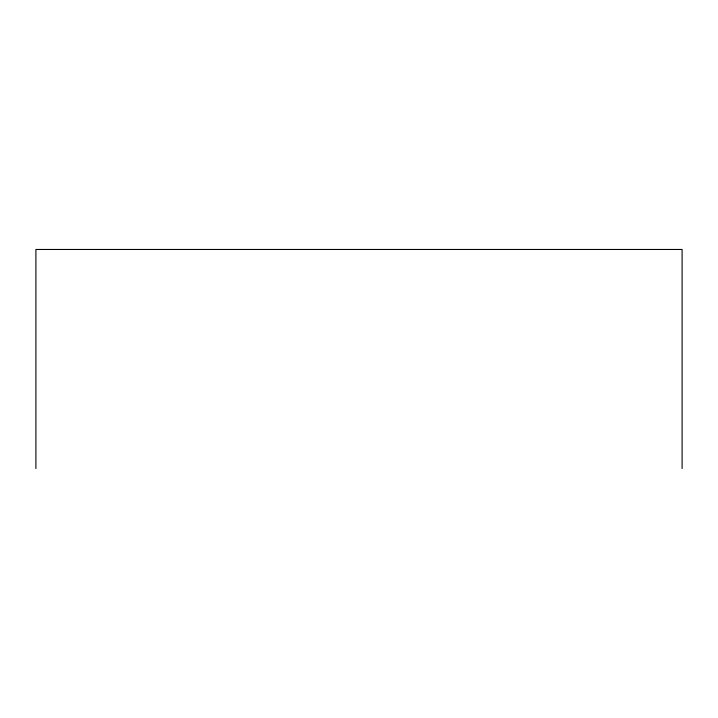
<?xml version="1.0" encoding="UTF-8"?>
<svg xmlns="http://www.w3.org/2000/svg" width="718" height="718" viewBox="0 0 718 718"><rect width="100%" height="100%" fill="white"/><g stroke="black" fill="none" stroke-linecap="round" stroke-linejoin="round"><path stroke-width="1.08" d="M682.1 468.531L682.1 249.469L35.9 249.469L35.9 468.531"/></g></svg>
